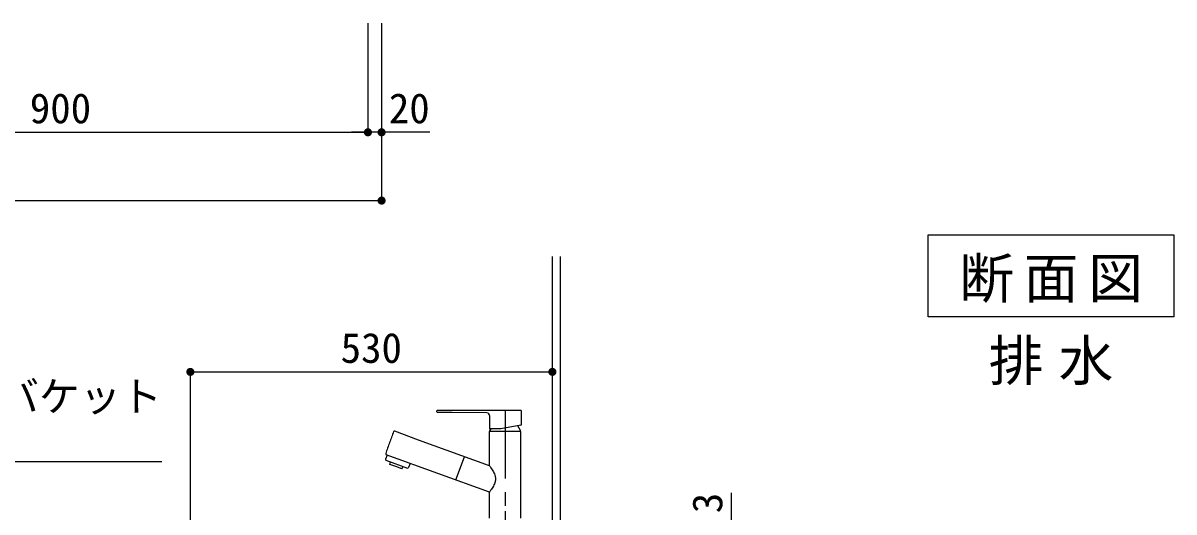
# Model space of a CAD drawing. Units: millimetres on the paper, scale 1:20. Extents: x -205 to 195, y -144 to 138.
# Drawn here: x -123.7 to -39.5, y -70.3 to -34.5 of the extents above; entities that cross this region are included whole.
import ezdxf
from ezdxf.enums import TextEntityAlignment as Align

# ---------------------------------------------------------------- set-up
doc = ezdxf.new("R2010")
doc.units = ezdxf.units.MM
doc.linetypes.add('CHAIN1', pattern=[8, 5, -1, 1, -1])
doc.layers.add('0-2_2', color=4, linetype='Continuous')
doc.layers.add('0-3_3', color=6, linetype='Continuous')
doc.styles.add('ＭＳ ゴシック', font='')
doc.styles.get('ＭＳ ゴシック').set_extended_font_data('MS Gothic')

msp = doc.modelspace()

# ---------------------------------------------------------------- hatches: boundary and pattern name
at = {"layer": '0-2_2'}
for points in [[(-98.2, -42.5, 1), (-98.8, -42.5, 1)], [(-98.2, -42.5, 1), (-98.8, -42.5, 1)], [(-97.2, -42.5, 1), (-97.8, -42.5, 1)], [(-97.2, -47.5, 1), (-97.8, -47.5, 1)], [(-111.2, -60.04, 1), (-111.8, -60.04, 1)], [(-84.7, -60.04, 1), (-85.3, -60.04, 1)]]:
    msp.add_hatch(color=132, dxfattribs=at).paths.add_polyline_path(points)

# ---------------------------------------------------------------- linework, layer by layer
for p, q in [((-98.5, -34.5), (-98.5, -42.5)), ((-98.5, -34.5), (-98.5, -42.5)), ((-97.5, -34.5), (-97.5, -47.5)), ((-97.5, -34.5), (-97.5, -42.5)), ((-143.5, -42.5), (-98.5, -42.5)), ((-93.97, -42.5), (-99.7, -42.5)), ((-182, -47.5), (-97.5, -47.5)), ((-85, -110), (-85, -51.601)), ((-84.4, -110), (-84.4, -51.601)), ((-111.5, -72.64), (-111.5, -60.04)), ((-111.5, -60.04), (-85, -60.04)), ((-85, -72.64), (-85, -60.04))]:
    msp.add_line(p, q, dxfattribs=at)
msp.add_lwpolyline([(-57.5, -50), (-39.5, -50), (-39.5, -56), (-57.5, -56)], close=True, dxfattribs=at)
at = {"layer": '0-3_3'}
for p, q in [((-93.45, -62.97), (-93.45, -62.88)), ((-93.42, -62.85), (-87.305, -62.85)), ((-92.324, -63.011), (-93.42, -63)), ((-89.798, -63.037), (-92.324, -63.011)), ((-87.275, -62.88), (-87.275, -63.915)), ((-89.6, -63.237), (-89.6, -63.272)), ((-89.6, -63.272), (-89.6, -64)), ((-89.6, -64), (-89.6, -64.18)), ((-87.3, -63.945), (-88.775, -64.205)), ((-87.328, -64.32), (-87.518, -63.987)), ((-94.793, -65.027), (-96.523, -64.371)), ((-89.6, -66.917), (-89.6, -64.4)), ((-87.3, -64.4), (-89.6, -64.4)), ((-89.55, -64.205), (-89.575, -64.205)), ((-89.575, -64.4), (-89.575, -64.333)), ((-89.506, -64.205), (-89.572, -64.32)), ((-88.775, -64.205), (-89.55, -64.205)), ((-87.325, -64.4), (-87.325, -64.333)), ((-87.3, -70.75), (-87.3, -64.4)), ((-89.6, -66.917), (-94.793, -65.027)), ((-97.104, -66.128), (-97.215, -66.433)), ((-97.185, -66.498), (-95.597, -67.076)), ((-89.6, -68.833), (-97.157, -66.109)), ((-92.062, -67.945), (-91.443, -66.246)), ((-91.466, -66.238), (-91.466, -66.238)), ((-96.9, -66.809), (-96.849, -66.62)), ((-96.458, -66.97), (-96.9, -66.809)), ((-96.016, -67.131), (-96.458, -66.97)), ((-96.016, -67.131), (-95.934, -66.953)), ((-95.42, -66.735), (-95.533, -67.046)), ((-89.6, -70.75), (-89.6, -68.833)), ((-71.9, -71.95), (-71.9, -68.885))]:
    msp.add_line(p, q, dxfattribs=at)
at = {"layer": '0-3_3', "linetype": 'CHAIN1'}
for p, q in [((-88.45, -62.85), (-88.45, -70.75)), ((-88.45, -70.234), (-88.45, -71.592))]:
    msp.add_line(p, q, dxfattribs=at)
at = {"layer": '0-3_3'}
for points in [[(-156.205, -91.55), (-134.579, -66.595), (-113.579, -66.595)], [(-89.6, -66.917), (-89.596, -66.924), (-89.582, -66.943), (-89.561, -66.975), (-89.532, -67.018), (-89.496, -67.072), (-89.455, -67.134), (-89.411, -67.204), (-89.366, -67.279), (-89.322, -67.357), (-89.282, -67.436), (-89.247, -67.514), (-89.218, -67.588), (-89.197, -67.658), (-89.182, -67.72), (-89.173, -67.774), (-89.168, -67.817), (-89.166, -67.849), (-89.166, -67.868), (-89.166, -67.875), (-89.166, -67.882), (-89.166, -67.901), (-89.168, -67.933), (-89.173, -67.976), (-89.182, -68.03), (-89.197, -68.092), (-89.218, -68.162), (-89.247, -68.236), (-89.282, -68.314), (-89.322, -68.393), (-89.366, -68.471), (-89.411, -68.546), (-89.455, -68.616), (-89.496, -68.678), (-89.532, -68.732), (-89.561, -68.775), (-89.582, -68.807), (-89.596, -68.826), (-89.6, -68.833)]]:
    msp.add_lwpolyline(points, dxfattribs=at)
for centre, radius, start, end in [((-93.42, -62.88), 0.03, 90, 180), ((-93.42, -62.97), 0.03, 180, 269.18162), ((-89.8, -63.237), 0.2, 38.33722, 89.42147), ((-89.8, -63.237), 0.2, 0, 38.33722), ((-87.305, -62.88), 0.03, 0, 90), ((-87.305, -63.915), 0.03, 280, 360), ((-58.189, -79.294), 41.212, 158.83343, 160.01741), ((-96.55, -64.441), 0.075, 70, 158.85084), ((-96.55, -64.441), 0.075, 68.45026, 100), ((-89.575, -64.18), 0.025, 180, 270), ((-89.55, -64.333), 0.025, 150.3596, 180), ((-87.35, -64.333), 0.025, 0, 29.6404), ((-58.199, -79.317), 41.21, 159.98261, 161.16659), ((-97.168, -66.451), 0.05, 160, 250), ((-97.132, -66.038), 0.075, 161.14921, 250), ((-95.58, -67.029), 0.05, 250, 340)]:
    msp.add_arc(centre, radius, start, end, dxfattribs=at)

# ---------------------------------------------------------------- texts
at = {"layer": '0-2_2', "style": 'ＭＳ ゴシック'}
for s, p in [('900', (-123.25, -42.5)), ('20', (-96.97, -42.5)), ('530', (-100.5, -60.04))]:
    msp.add_text(s, height=2.199, dxfattribs=at).set_placement(p, align=Align.BOTTOM_LEFT)
at = {"layer": '0-2_2', "char_height": 2.933, "attachment_point": 7, "style": 'ＭＳ ゴシック'}
for s, insert in [('\\T1.18;断面図', (-55.215, -55)), ('\\T1.28;排水', (-53.06, -61))]:
    msp.add_mtext(s, dxfattribs=dict(at, insert=insert))
at = {"layer": '0-3_3', "style": 'ＭＳ ゴシック'}
msp.add_text('水受けバケット', height=2.199, dxfattribs=at).set_placement((-134.579, -63.595), align=Align.BOTTOM_LEFT)
msp.add_text('3', height=2.199, rotation=90, dxfattribs=at).set_placement((-71.9, -70.385), align=Align.BOTTOM_LEFT)

doc.saveas('drawing.dxf')
